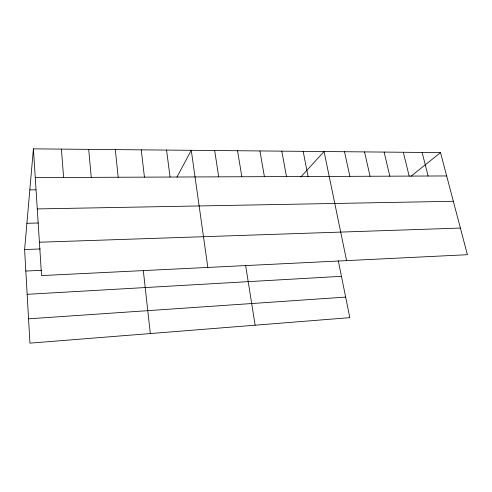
<?xml version="1.0" encoding="UTF-8"?>
<svg xmlns="http://www.w3.org/2000/svg" width="492" height="492" viewBox="0 0 492 492"><rect width="100%" height="100%" fill="white"/><g stroke="black" fill="none" stroke-linecap="round" stroke-linejoin="round"><path stroke-width="0.74" d="M338.293 260.742L349.818 317.654L29.938 343.145L24.6 249.542L33.413 148.855L440.518 152.606L467.4 254.702L41.549 275.588L33.413 148.855M176.929 177.126L191.265 150.306L207.833 267.433M300.852 176.942L324.068 151.53L346.589 260.631M410.992 176.259L440.518 152.606M28.554 318.828L345.655 297.1M27.152 294.321L341.448 276.313M25.824 271.043L41.691 270.305M24.6 249.542L40.313 248.964M39.403 242.23L460.383 228.06M26.9 223.288L38.407 222.999M37.269 208.922L453.335 201.29M29.821 189.881L35.842 189.826M35.258 177.575L446.662 175.952M422.118 152.434L428.114 176.019M403.329 152.262L409.172 176.099M384.141 152.083L389.824 176.173M364.547 151.905L370.052 176.253M344.523 151.72L349.849 176.333M303.158 151.339L308.09 176.493M281.781 151.142L286.504 176.579M259.917 150.939L264.419 176.671M237.556 150.737L241.83 176.757M245.6 265.274L255.133 325.2M214.678 150.521L218.706 176.849M166.56 150.078L170.047 177.04M141.247 149.845L144.439 177.145M143.326 270.692L150.324 333.551M115.3 149.605L118.185 177.243M88.695 149.359L91.248 177.354M61.408 149.113L63.616 177.458"/></g></svg>
